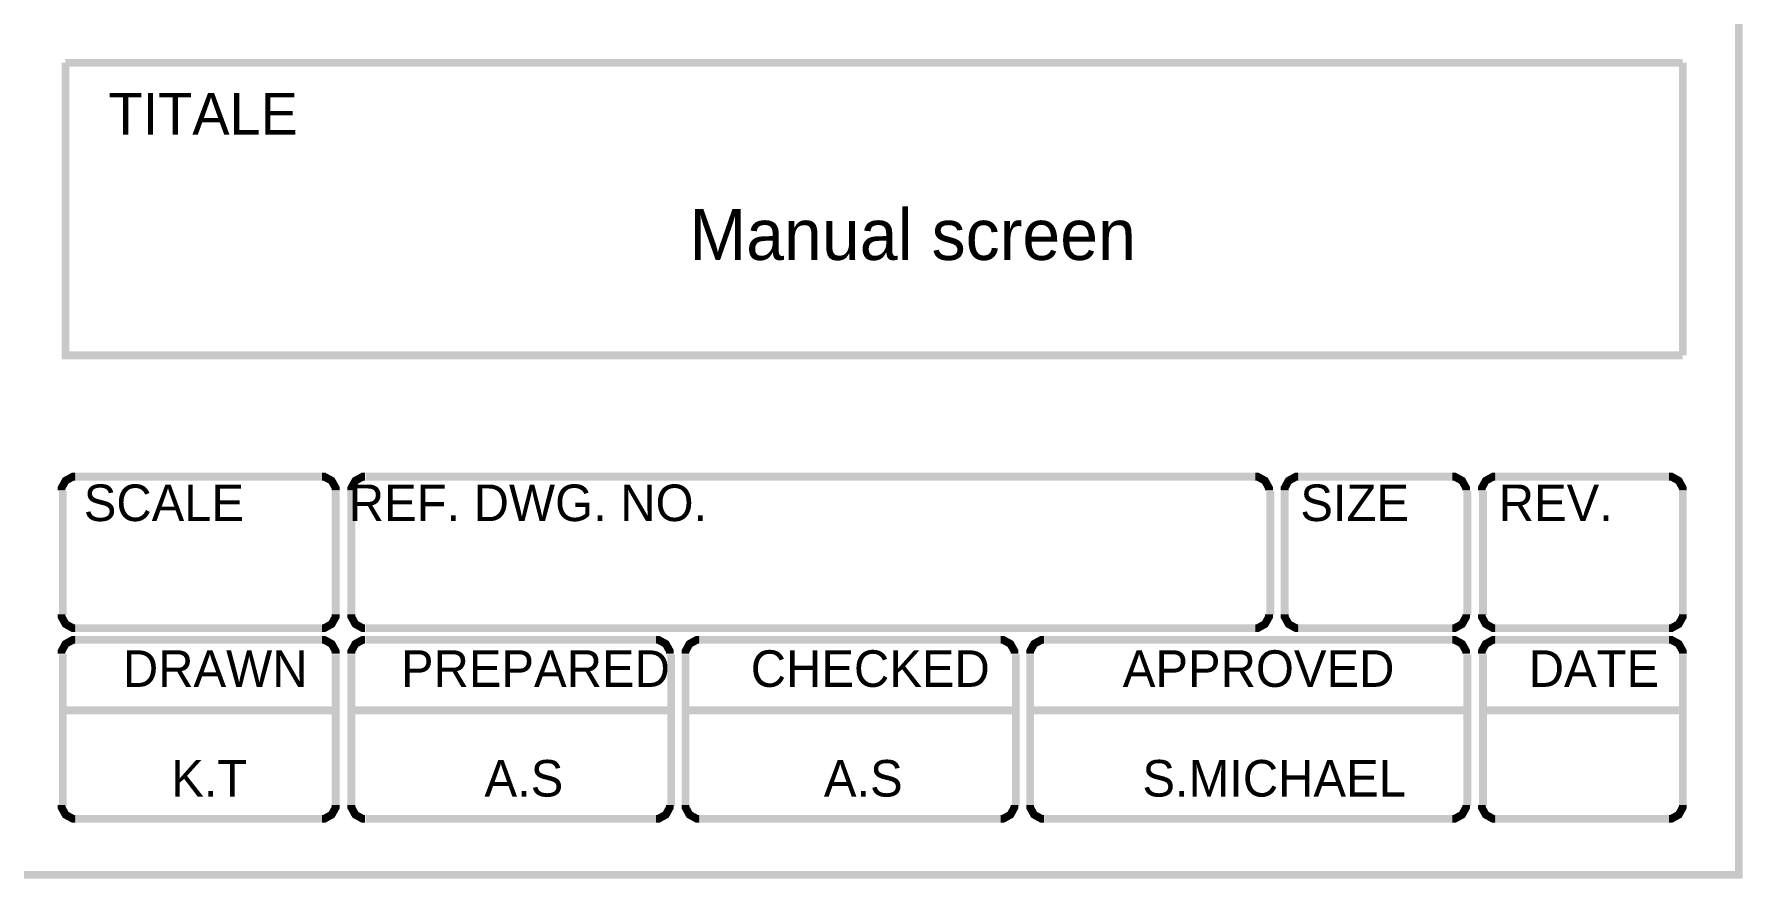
# Model space of a CAD drawing. Extents: x -4.2 to 11.2, y -10.2 to 0.5.
# Drawn here: x 9.031 to 11.213, y -10.237 to -9.159 of the extents above; entities that cross this region are included whole.
import ezdxf

# ---------------------------------------------------------------- set-up
doc = ezdxf.new("R2010")
doc.units = 0
doc.header["$MEASUREMENT"] = 0

msp = doc.modelspace()

# ---------------------------------------------------------------- linework, layer by layer
at = {"color": 0, "const_width": 0.01}
msp.add_lwpolyline([(11.2078, 0.47445), (-4.19215, 0.47445), (-4.19215, -10.23227), (11.2078, -10.23227), (11.2078, 0.47445)], close=True, dxfattribs=at)
for points in [[(11.13613, -9.19559), (9.07114, -9.19559)], [(11.13613, -9.56891), (9.07114, -9.56891), (9.07114, -9.19559)], [(11.13613, -9.19559), (11.13613, -9.56891)], [(9.08361, -9.72391), (9.08053, -9.72391), (9.07125, -9.72901), (9.06615, -9.73829), (9.06615, -9.74138)], [(9.39949, -9.72391), (9.08449, -9.72391)], [(9.41614, -9.74138), (9.41614, -9.73829), (9.41099, -9.72901), (9.40171, -9.72391), (9.39861, -9.72391)], [(9.45363, -9.72391), (9.45053, -9.72391), (9.44125, -9.72901), (9.43615, -9.73829), (9.43615, -9.74138)], [(10.59116, -9.72391), (9.4545, -9.72391)], [(10.60781, -9.74138), (10.60781, -9.73829), (10.60266, -9.72901), (10.59338, -9.72391), (10.59029, -9.72391)], [(10.6453, -9.72391), (10.64216, -9.72391), (10.63288, -9.72901), (10.62778, -9.73829), (10.62778, -9.74138)], [(10.84278, -9.72391), (10.64612, -9.72391)], [(10.85949, -9.74138), (10.85949, -9.73829), (10.85434, -9.72901), (10.84506, -9.72391), (10.84197, -9.72391)], [(10.89698, -9.72391), (10.89384, -9.72391), (10.88456, -9.72901), (10.87946, -9.73829), (10.87946, -9.74138)], [(11.11948, -9.72391), (10.8978, -9.72391)], [(11.13613, -9.74138), (11.13613, -9.73829), (11.13098, -9.72901), (11.1217, -9.72391), (11.11866, -9.72391)], [(9.06783, -9.74225), (9.06783, -9.90056)], [(9.41614, -9.74225), (9.41614, -9.90056)], [(9.43615, -9.74225), (9.43615, -9.90056)], [(10.6095, -9.74225), (10.6095, -9.90056)], [(10.62778, -9.74225), (10.62778, -9.90056)], [(10.86112, -9.74225), (10.86112, -9.90056)], [(10.88114, -9.74225), (10.88114, -9.90056)], [(11.13613, -9.74225), (11.13613, -9.90056)], [(9.06615, -9.89975), (9.06615, -9.90279), (9.07125, -9.91206), (9.08053, -9.91722), (9.08361, -9.91722)], [(9.39861, -9.91722), (9.40171, -9.91722), (9.41099, -9.91206), (9.41614, -9.90279), (9.41614, -9.89975)], [(9.43615, -9.89975), (9.43615, -9.90279), (9.44125, -9.91206), (9.45053, -9.91722), (9.45363, -9.91722)], [(10.59029, -9.91722), (10.59338, -9.91722), (10.60266, -9.91206), (10.60781, -9.90279), (10.60781, -9.89975)], [(10.62778, -9.89975), (10.62778, -9.90279), (10.63288, -9.91206), (10.64216, -9.91722), (10.6453, -9.91722)], [(10.84197, -9.91722), (10.84506, -9.91722), (10.85434, -9.91206), (10.85949, -9.90279), (10.85949, -9.89975)], [(10.87946, -9.89975), (10.87946, -9.90279), (10.88456, -9.91206), (10.89384, -9.91722), (10.89698, -9.91722)], [(11.11866, -9.91722), (11.1217, -9.91722), (11.13098, -9.91206), (11.13613, -9.90279), (11.13613, -9.89975)], [(9.39949, -9.91722), (9.08449, -9.91722)], [(10.59116, -9.91722), (9.4545, -9.91722)], [(10.84278, -9.91722), (10.64612, -9.91722)], [(11.11948, -9.91722), (10.8978, -9.91722)], [(9.08361, -9.93225), (9.08053, -9.93225), (9.07125, -9.93735), (9.06615, -9.94662), (9.06615, -9.94971)], [(9.06783, -9.95058), (9.06783, -10.14389)], [(9.39949, -9.93225), (9.08449, -9.93225)], [(9.41614, -9.94971), (9.41614, -9.94662), (9.41099, -9.93735), (9.40171, -9.93225), (9.39861, -9.93225)], [(9.41614, -9.95058), (9.41614, -10.14389)], [(9.45363, -9.93225), (9.45053, -9.93225), (9.44125, -9.93735), (9.43615, -9.94662), (9.43615, -9.94971)], [(9.43615, -9.95058), (9.43615, -10.14389)], [(9.82612, -9.93225), (9.4545, -9.93225)], [(9.84279, -9.94971), (9.84279, -9.94662), (9.83762, -9.93735), (9.82836, -9.93225), (9.82532, -9.93225)], [(9.84447, -9.95058), (9.84447, -10.14389)], [(9.88033, -9.93225), (9.87718, -9.93225), (9.8679, -9.93735), (9.86281, -9.94662), (9.86281, -9.94971)], [(9.86281, -9.95058), (9.86281, -10.14389)], [(10.26613, -9.93225), (9.88114, -9.93225)], [(10.28278, -9.94971), (10.28278, -9.94662), (10.27762, -9.93735), (10.26835, -9.93225), (10.26531, -9.93225)], [(10.28446, -9.95058), (10.28446, -10.14389)], [(10.32032, -9.93225), (10.31718, -9.93225), (10.3079, -9.93735), (10.3028, -9.94662), (10.3028, -9.94971)], [(10.3028, -9.95058), (10.3028, -10.14389)], [(10.84278, -9.93225), (10.32114, -9.93225)], [(10.85949, -9.94971), (10.85949, -9.94662), (10.85434, -9.93735), (10.84506, -9.93225), (10.84197, -9.93225)], [(10.86112, -9.95058), (10.86112, -10.14389)], [(10.89698, -9.93225), (10.89384, -9.93225), (10.88456, -9.93735), (10.87946, -9.94662), (10.87946, -9.94971)], [(10.88114, -9.95058), (10.88114, -10.14389)], [(11.11948, -9.93225), (10.8978, -9.93225)], [(11.13613, -9.94971), (11.13613, -9.94662), (11.13098, -9.93735), (11.1217, -9.93225), (11.11866, -9.93225)], [(11.13613, -9.95058), (11.13613, -10.14389)], [(9.41614, -10.02225), (9.06783, -10.02225)], [(9.84447, -10.02225), (9.43615, -10.02225)], [(10.28446, -10.02225), (9.86281, -10.02225)], [(10.86112, -10.02225), (10.3028, -10.02225)], [(11.13613, -10.02225), (10.88114, -10.02225)], [(9.06615, -10.14307), (9.06615, -10.14617), (9.07125, -10.15545), (9.08053, -10.1606), (9.08361, -10.1606)], [(9.39861, -10.1606), (9.40171, -10.1606), (9.41099, -10.15545), (9.41614, -10.14617), (9.41614, -10.14307)], [(9.43615, -10.14307), (9.43615, -10.14617), (9.44125, -10.15545), (9.45053, -10.1606), (9.45363, -10.1606)], [(9.82532, -10.1606), (9.82836, -10.1606), (9.83762, -10.15545), (9.84279, -10.14617), (9.84279, -10.14307)], [(9.86281, -10.14307), (9.86281, -10.14617), (9.8679, -10.15545), (9.87718, -10.1606), (9.88033, -10.1606)], [(10.26531, -10.1606), (10.26835, -10.1606), (10.27762, -10.15545), (10.28278, -10.14617), (10.28278, -10.14307)], [(10.3028, -10.14307), (10.3028, -10.14617), (10.3079, -10.15545), (10.31718, -10.1606), (10.32032, -10.1606)], [(10.84197, -10.1606), (10.84506, -10.1606), (10.85434, -10.15545), (10.85949, -10.14617), (10.85949, -10.14307)], [(10.87946, -10.14307), (10.87946, -10.14617), (10.88456, -10.15545), (10.89384, -10.1606), (10.89698, -10.1606)], [(11.11866, -10.1606), (11.1217, -10.1606), (11.13098, -10.15545), (11.13613, -10.14617), (11.13613, -10.14307)], [(9.39949, -10.1606), (9.08449, -10.1606)], [(9.82612, -10.1606), (9.4545, -10.1606)], [(10.26613, -10.1606), (9.88114, -10.1606)], [(10.84278, -10.1606), (10.32114, -10.1606)], [(11.11948, -10.1606), (10.8978, -10.1606)]]:
    msp.add_lwpolyline(points, dxfattribs=at)

# ---------------------------------------------------------------- texts
at = {"color": 0}
for s, height, p in [('TITALE', 0.053333, (9.12614, -9.28724)), ('Manual screen', 0.065, (9.86781, -9.44724)), ('SCALE', 0.046667, (9.09447, -9.78058)), ('REF. DWG. NO.', 0.0466667, (9.43281, -9.78058)), ('SIZE', 0.046667, (10.64781, -9.78058)), ('REV.', 0.046667, (10.90114, -9.78058)), ('DRAWN ', 0.046667, (9.14447, -9.99224)), ('PREPARED', 0.046667, (9.49947, -9.99224)), ('CHECKED', 0.046667, (9.94614, -9.99224)), ('APPROVED', 0.046667, (10.42114, -9.99224)), ('DATE', 0.046667, (10.93947, -9.99224)), ('K.T', 0.046667, (9.20614, -10.13224)), ('A.S', 0.046667, (9.60614, -10.13224)), ('A.S', 0.046667, (10.03947, -10.13224)), ('S.MICHAEL', 0.046667, (10.44614, -10.13224))]:
    msp.add_text(s, height=height, dxfattribs=at).set_placement(p)

doc.saveas('drawing.dxf')
